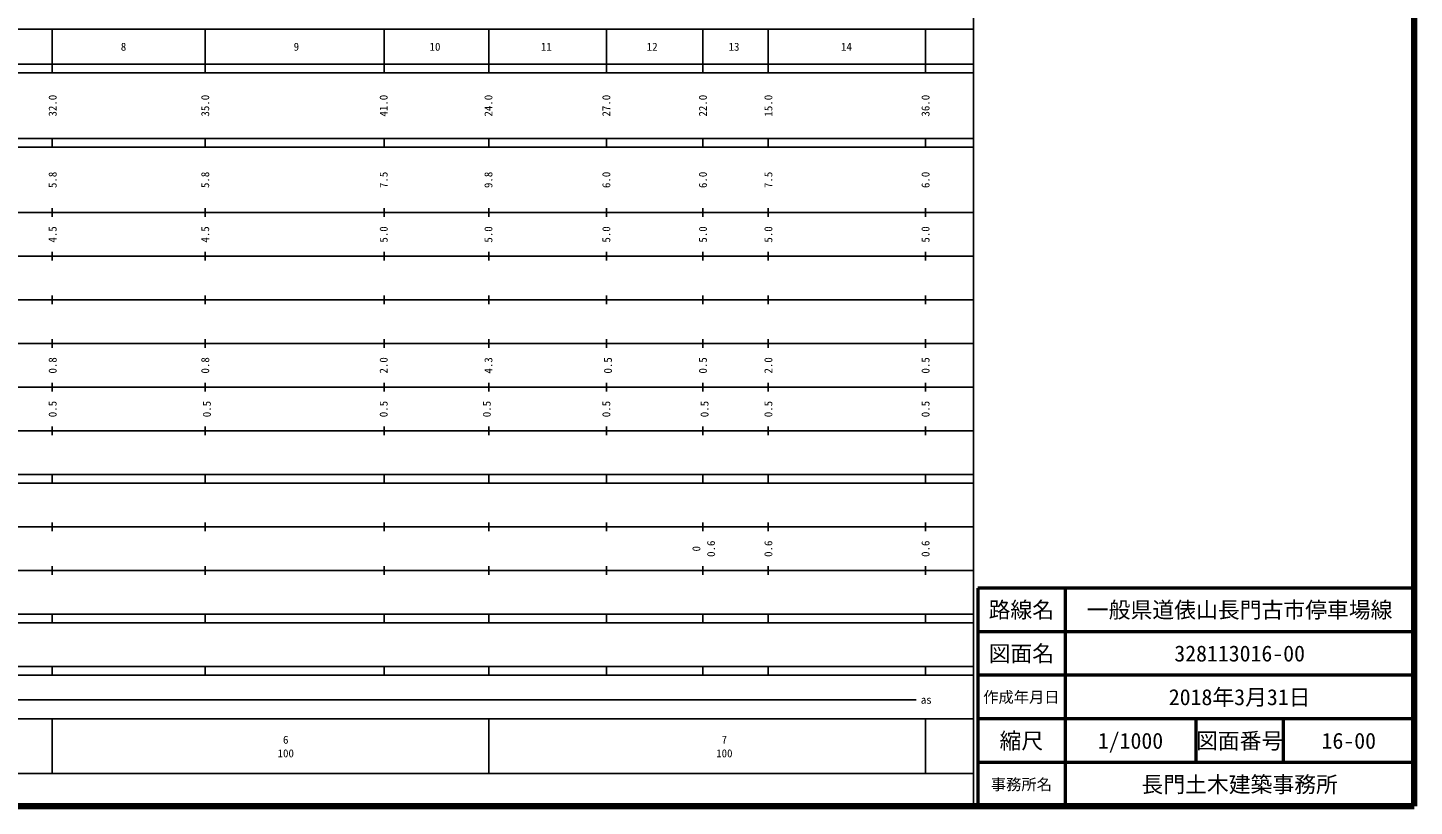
# Model space of a CAD drawing. Units: millimetres on the paper, enlarged 1000 times. Extents: x 40000 to 680000, y 20000 to 380000.
# Drawn here: x 362385 to 680000, y 20000 to 198357 of the extents above; entities that cross this region are included whole.
import ezdxf
from ezdxf.enums import TextEntityAlignment as Align

# ---------------------------------------------------------------- set-up
doc = ezdxf.new("R2010")
doc.units = ezdxf.units.MM
doc.header["$LTSCALE"] = 1000
for name, color, linetype, lineweight in [('M-TTL', 2, 'Continuous', 140), ('M-TTL-BAND', 7, 'Continuous', 25), ('M-TTL-FRAM', 2, 'Continuous', 50), ('M-TTL-LINE', 7, 'Continuous', 50), ('M-TTL-TXT', 7, 'Continuous', 13)]:
    doc.layers.add(name, color=color, linetype=linetype, lineweight=lineweight)
doc.styles.add('ＭＳ ゴシック', font='')
doc.styles.get('ＭＳ ゴシック').set_extended_font_data('MS Gothic')

msp = doc.modelspace()

# ---------------------------------------------------------------- linework, layer by layer
at = {"layer": 'M-TTL'}
for p, q in [((680000, 20000), (680000, 380000)), ((40000, 20000), (680000, 20000))]:
    msp.add_line(p, q, dxfattribs=at)
at = {"layer": 'M-TTL-BAND'}
for p, q in [((579000, 20000), (579000, 370000)), ((68000, 198000), (579000, 198000)), ((368000, 198000), (368000, 188000)), ((403000, 198000), (403000, 188000)), ((444000, 198000), (444000, 188000)), ((468000, 198000), (468000, 188000)), ((495000, 198000), (495000, 188000)), ((517000, 198000), (517000, 188000)), ((532000, 198000), (532000, 188000)), ((568000, 198000), (568000, 188000)), ((40000, 190000), (579000, 190000)), ((40000, 188000), (579000, 188000)), ((40000, 173000), (579000, 173000)), ((368000, 171000), (368000, 173000)), ((403000, 173000), (403000, 171000)), ((444000, 173000), (444000, 171000)), ((468000, 173000), (468000, 171000)), ((495000, 173000), (495000, 171000)), ((517000, 173000), (517000, 171000)), ((532000, 173000), (532000, 171000)), ((568000, 171000), (568000, 173000)), ((40000, 171000), (579000, 171000)), ((40000, 156000), (579000, 156000)), ((368000, 155000), (368000, 157000)), ((403000, 157000), (403000, 155000)), ((444000, 157000), (444000, 155000)), ((468000, 157000), (468000, 155000)), ((495000, 157000), (495000, 155000)), ((517000, 157000), (517000, 155000)), ((532000, 157000), (532000, 155000)), ((568000, 155000), (568000, 157000)), ((368000, 145000), (368000, 147000)), ((403000, 147000), (403000, 145000)), ((444000, 147000), (444000, 145000)), ((468000, 147000), (468000, 145000)), ((495000, 147000), (495000, 145000)), ((517000, 147000), (517000, 145000)), ((532000, 147000), (532000, 145000)), ((568000, 145000), (568000, 147000)), ((46000, 146000), (579000, 146000)), ((368000, 135000), (368000, 137000)), ((403000, 137000), (403000, 135000)), ((444000, 137000), (444000, 135000)), ((468000, 137000), (468000, 135000)), ((495000, 137000), (495000, 135000)), ((517000, 137000), (517000, 135000)), ((532000, 137000), (532000, 135000)), ((568000, 135000), (568000, 137000)), ((52000, 136000), (579000, 136000)), ((46000, 126000), (579000, 126000)), ((368000, 125000), (368000, 127000)), ((403000, 127000), (403000, 125000)), ((444000, 127000), (444000, 125000)), ((468000, 127000), (468000, 125000)), ((495000, 127000), (495000, 125000)), ((517000, 127000), (517000, 125000)), ((532000, 127000), (532000, 125000)), ((568000, 125000), (568000, 127000)), ((52000, 116000), (579000, 116000)), ((368000, 115000), (368000, 117000)), ((403000, 117000), (403000, 115000)), ((444000, 117000), (444000, 115000)), ((468000, 117000), (468000, 115000)), ((495000, 117000), (495000, 115000)), ((517000, 117000), (517000, 115000)), ((532000, 117000), (532000, 115000)), ((568000, 115000), (568000, 117000)), ((46000, 106000), (579000, 106000)), ((368000, 105000), (368000, 107000)), ((403000, 107000), (403000, 105000)), ((444000, 107000), (444000, 105000)), ((468000, 107000), (468000, 105000)), ((495000, 107000), (495000, 105000)), ((517000, 107000), (517000, 105000)), ((532000, 107000), (532000, 105000)), ((568000, 105000), (568000, 107000)), ((40000, 96000), (579000, 96000)), ((368000, 94000), (368000, 96000)), ((403000, 96000), (403000, 94000)), ((444000, 96000), (444000, 94000)), ((468000, 96000), (468000, 94000)), ((495000, 96000), (495000, 94000)), ((517000, 96000), (517000, 94000)), ((532000, 96000), (532000, 94000)), ((568000, 94000), (568000, 96000)), ((40000, 94000), (579000, 94000)), ((49000, 84000), (579000, 84000)), ((368000, 83000), (368000, 85000)), ((403000, 85000), (403000, 83000)), ((444000, 85000), (444000, 83000)), ((468000, 85000), (468000, 83000)), ((495000, 85000), (495000, 83000)), ((517000, 85000), (517000, 83000)), ((532000, 85000), (532000, 83000)), ((568000, 83000), (568000, 85000)), ((40000, 74000), (579000, 74000)), ((368000, 73000), (368000, 75000)), ((403000, 75000), (403000, 73000)), ((444000, 75000), (444000, 73000)), ((468000, 75000), (468000, 73000)), ((495000, 75000), (495000, 73000)), ((517000, 75000), (517000, 73000)), ((532000, 75000), (532000, 73000)), ((568000, 73000), (568000, 75000)), ((40000, 64000), (579000, 64000)), ((368000, 62000), (368000, 64000)), ((403000, 64000), (403000, 62000)), ((444000, 64000), (444000, 62000)), ((468000, 64000), (468000, 62000)), ((495000, 64000), (495000, 62000)), ((517000, 64000), (517000, 62000)), ((532000, 64000), (532000, 62000)), ((568000, 62000), (568000, 64000)), ((40000, 62000), (579000, 62000)), ((40000, 52000), (579000, 52000)), ((368000, 50000), (368000, 52000)), ((403000, 52000), (403000, 50000)), ((444000, 52000), (444000, 50000)), ((468000, 52000), (468000, 50000)), ((495000, 52000), (495000, 50000)), ((517000, 52000), (517000, 50000)), ((532000, 52000), (532000, 50000)), ((568000, 50000), (568000, 52000)), ((40000, 50000), (579000, 50000)), ((70805, 44406), (565903, 44406)), ((40000, 40000), (579000, 40000)), ((368000, 40000), (368000, 27500)), ((468000, 40000), (468000, 27500)), ((568000, 40000), (568000, 27500)), ((68000, 27500), (579000, 27500))]:
    msp.add_line(p, q, dxfattribs=at)
at = {"layer": 'M-TTL-FRAM'}
for p, q in [((680000, 70000), (580000, 70000)), ((580000, 70000), (580000, 20000))]:
    msp.add_line(p, q, dxfattribs=at)
at = {"layer": 'M-TTL-LINE'}
for p, q in [((600000, 70000), (600000, 20000)), ((680000, 60000), (580000, 60000)), ((680000, 50000), (580000, 50000)), ((680000, 40000), (580000, 40000)), ((630000, 40000), (630000, 30000)), ((650000, 40000), (650000, 30000)), ((680000, 30000), (580000, 30000))]:
    msp.add_line(p, q, dxfattribs=at)

# ---------------------------------------------------------------- texts
at = {"layer": 'M-TTL-BAND', "style": 'ＭＳ ゴシック'}
for s, p in [('8', (384326, 194000)), ('9', (423927, 194000)), ('10', (455679, 194000)), ('11', (481180, 194000)), ('12', (505430, 194000)), ('13', (524181, 194000)), ('14', (549932, 194000)), ('as', (568201, 44406)), ('6', (421487, 35238)), ('7', (521956, 35238)), ('100', (421487, 32131)), ('100', (521956, 32131))]:
    msp.add_text(s, height=1833, dxfattribs=at).set_placement(p, align=Align.MIDDLE_CENTER)
for s, p in [('32.0', (368084, 180500)), ('35.0', (403032, 180500)), ('41.0', (443909, 180500)), ('24.0', (467910, 180500)), ('27.0', (494911, 180500)), ('22.0', (517036, 180500)), ('15.0', (532037, 180500)), ('36.0', (568038, 180500)), ('5.8', (368083, 163500)), ('5.8', (403032, 163500)), ('7.5', (443909, 163500)), ('9.8', (467910, 163500)), ('6.0', (494911, 163500)), ('6.0', (517036, 163500)), ('7.5', (532037, 163500)), ('6.0', (568038, 163500)), ('4.5', (368083, 151000)), ('4.5', (403032, 151000)), ('5.0', (443909, 151000)), ('5.0', (467910, 151000)), ('5.0', (494911, 151000)), ('5.0', (517036, 151000)), ('5.0', (532037, 151000)), ('5.0', (568038, 151000)), ('0.8', (368083, 121000)), ('0.8', (403032, 121000)), ('2.0', (443909, 121000)), ('4.3', (467910, 121000)), ('0.5', (495286, 121000)), ('0.5', (517036, 121000)), ('2.0', (532037, 121000)), ('0.5', (568038, 121000)), ('0.5', (368083, 111000)), ('0.5', (403407, 111000)), ('0.5', (443909, 111000)), ('0.5', (467535, 111000)), ('0.5', (494911, 111000)), ('0.5', (517411, 111000)), ('0.5', (532037, 111000)), ('0.5', (568038, 111000)), ('0', (515536, 79000)), ('0.6', (518911, 79000)), ('0.6', (532037, 79000)), ('0.6', (568038, 79000))]:
    msp.add_text(s, height=1833, rotation=90, dxfattribs=at).set_placement(p, align=Align.MIDDLE_CENTER)
at = {"layer": 'M-TTL-TXT', "style": 'ＭＳ ゴシック'}
for s, height, p in [('路線名', 3666, (590000, 65000)), ('一般県道俵山長門古市停車場線', 3666, (640000, 65000)), ('図面名', 3666, (590000, 55000)), ('328113016-00', 3666, (640000, 55000)), ('作成年月日', 2566, (590000, 45000)), ('2018年3月31日', 3666, (640000, 45000)), ('縮尺', 3666, (590000, 35000)), ('1/1000', 3666, (615000, 35000)), ('図面番号', 3666, (640000, 35000)), ('16-00', 3666, (665000, 35000)), ('事務所名', 2566, (590000, 25000)), ('長門土木建築事務所', 3666, (640000, 25000))]:
    msp.add_text(s, height=height, dxfattribs=at).set_placement(p, align=Align.MIDDLE_CENTER)

doc.saveas('drawing.dxf')
